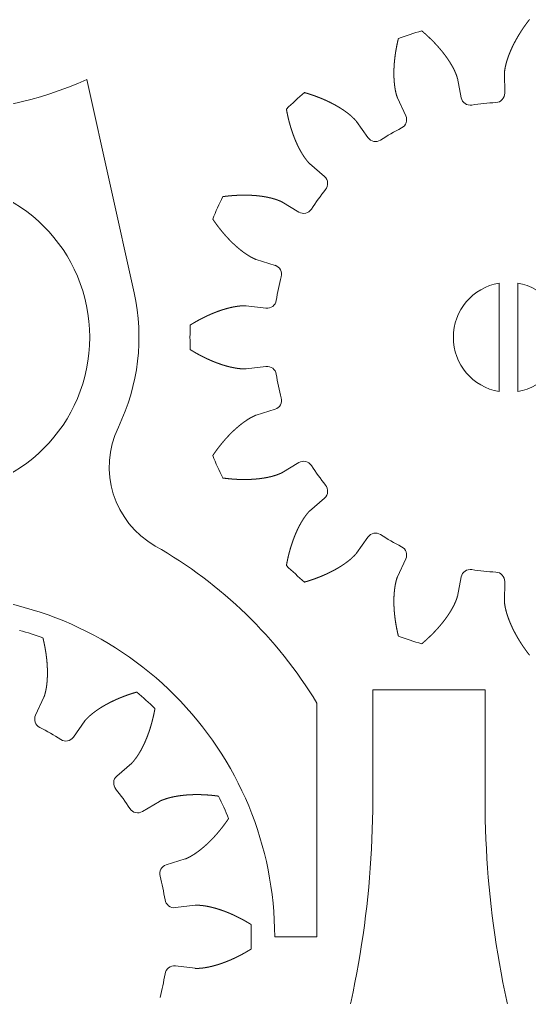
# Model space of a CAD drawing. Header units: millimetres. Extents: x 25 to 635, y 25 to 330.
# Drawn here: x 543.7 to 570.9, y 69.2 to 121.4 of the extents above; entities that cross this region are included whole.
import ezdxf

# ---------------------------------------------------------------- set-up
doc = ezdxf.new("R2010")
doc.units = ezdxf.units.MM
doc.header["$MEASUREMENT"] = 0
doc.layers.get('0').update_dxf_attribs({"lineweight": 0})
doc.layers.add('Single Set', color=7, linetype='Continuous', lineweight=0)

# ---------------------------------------------------------------- blocks, each defined once
blk = doc.blocks.new('*U2')
at = {"layer": 'Single Set', "color": 3}
for p, q in [((9.956, 28.793), (9.751, 29.83)), ((12.265, 30.094), (12.28, 29.038)), ((6.551, 28.79), (6.994, 27.831)), ((4.97, 26.662), (4.361, 27.526)), ((1.861, 25.274), (2.656, 24.579)), ((1.282, 22.688), (0.375, 23.229)), ((-0.994, 20.155), (0.015, 19.843)), ((-0.471, 17.557), (-1.519, 17.682)), ((-1.519, 14.318), (-0.471, 14.443)), ((0.015, 12.157), (-0.994, 11.845)), ((0.375, 8.771), (1.282, 9.312)), ((2.656, 7.421), (1.861, 6.726)), ((4.361, 4.474), (4.97, 5.338)), ((6.994, 4.169), (6.551, 3.21)), ((9.751, 2.17), (9.956, 3.207)), ((12.28, 2.962), (12.265, 1.906)), ((-12.769, -4.169), (-12.326, -3.21)), ((-10.136, -4.474), (-10.745, -5.338)), ((-8.431, -7.421), (-7.636, -6.726)), ((-6.15, -8.771), (-7.057, -9.312)), ((-5.791, -12.157), (-4.782, -11.845)), ((-4.256, -14.318), (-5.305, -14.443)), ((-5.305, -17.557), (-4.256, -17.682))]:
    blk.add_line(p, q, dxfattribs=at)
at = {"layer": 'Single Set', "color": 2}
blk.add_lwpolyline([(-18.251, 2.25, -0.414214), (-0.001, -16), (2.25, -16), (2.25, -3.52, 0.127339), (-6.381, 4.86, -0.394984), (-8.351, 11.203, 0.168875), (-7.511, 18.379), (-10.033, 29.766, -0.106253), (-18.25, 28, -0.106253), (-26.468, 29.766), (-28.99, 18.379, 0.168875), (-28.15, 11.203, -0.394984), (-30.12, 4.86, 0.127339), (-38.75, -3.52), (-38.751, -16), (-36.5, -16, -0.414211)], format="xyb", close=True, dxfattribs=at)
at = {"layer": 'Single Set', "color": 1}
for points in [[(11.975, 18.895), (11.975, 13.105, -0.842075)], [(12.975, 18.895, -0.842075), (12.975, 13.105)]]:
    blk.add_lwpolyline(points, format="xyb", close=True, dxfattribs=at)
at = {"layer": 'Single Set', "color": 3}
blk.add_lwpolyline([(11.231, -8.733, 0.082387), (13.91, -24.878, -1.397795), (2.552, -24.878, 0.082387), (5.231, -8.733), (5.231, -2.816), (11.231, -2.816)], format="xyb", close=True, dxfattribs=at)
at = {"layer": 'Single Set', "color": 5}
blk.add_circle((-18.25, 16), 8.375, dxfattribs=at)
at = {"layer": 'Single Set', "color": 3}
for centre, radius, start, end in [((12.475, 16), 17, 105.7877, 110.2123), ((12.475, 16), 17, 129.7877, 134.2123), ((10.446, 28.89), 0.5, 191.1897, 278.9466), ((11.78, 29.031), 0.5, 273.0534, 0.8103), ((12.475, 16), 12.549, 93.0534, 98.9466), ((6.54, 27.621), 0.5, 297.0534, 24.8103), ((12.475, 16), 12.549, 117.0534, 122.9466), ((5.379, 26.951), 0.5, 215.1897, 302.9466), ((2.327, 24.203), 0.5, 321.0534, 48.8103), ((12.475, 16), 17, 153.7877, 158.2123), ((12.475, 16), 12.549, 141.0534, 146.9466), ((1.538, 23.117), 0.5, 239.1897, 326.9466), ((-0.132, 19.366), 0.5, 345.0534, 72.8103), ((12.475, 16), 12.549, 165.0534, 170.9466), ((-0.411, 18.053), 0.5, 263.1897, 350.9466), ((12.475, 16), 17, 177.7877, 182.2123), ((-0.411, 13.947), 0.5, 9.0534, 96.8103), ((12.475, 16), 12.549, 189.0534, 194.9466), ((-0.132, 12.634), 0.5, 287.1897, 14.9466), ((12.475, 16), 17, 201.7877, 206.2123), ((1.538, 8.883), 0.5, 33.0534, 120.8103), ((12.475, 16), 12.549, 213.0534, 218.9466), ((2.327, 7.797), 0.5, 311.1897, 38.9466), ((5.379, 5.049), 0.5, 57.0534, 144.8103), ((12.475, 16), 12.549, 237.0534, 242.9466), ((6.54, 4.379), 0.5, 335.1897, 62.9466), ((12.475, 16), 17, 225.7877, 230.2123), ((10.446, 3.11), 0.5, 81.0534, 168.8103), ((12.475, 16), 12.549, 261.0534, 266.9466), ((11.78, 2.969), 0.5, 359.1897, 86.9466), ((-18.251, -16), 17, 69.7877, 74.2123), ((12.475, 16), 17, 249.7877, 254.2123), ((-18.251, -16), 17, 45.7877, 50.2123), ((-12.315, -4.379), 0.5, 155.1897, 242.9466), ((-18.251, -16), 12.549, 57.0534, 62.9466), ((-11.154, -5.049), 0.5, 237.0534, 324.8103), ((-8.102, -7.797), 0.5, 131.1897, 218.9466), ((-18.251, -16), 12.549, 33.0534, 38.9466), ((-18.251, -16), 17, 21.7877, 26.2123), ((-7.313, -8.883), 0.5, 213.0534, 300.8103), ((-5.643, -12.634), 0.5, 107.1897, 194.9466), ((-18.251, -16), 12.549, 9.0534, 14.9466), ((-5.364, -13.947), 0.5, 189.0534, 276.8103), ((-18.251, -16), 17, 357.7877, 2.2123), ((-5.364, -18.053), 0.5, 83.1897, 170.9466), ((-18.251, -16), 12.549, 345.0534, 350.9466)]:
    blk.add_arc(centre, radius, start, end, dxfattribs=at)
for points in [[(12.265, 30.094), (12.265, 30.102), (12.265, 30.12), (12.266, 30.145), (12.268, 30.18), (12.273, 30.222), (12.28, 30.265), (12.287, 30.307), (12.295, 30.35), (12.303, 30.392), (12.311, 30.435), (12.32, 30.477), (12.329, 30.52), (12.34, 30.562), (12.35, 30.605), (12.362, 30.647), (12.374, 30.689), (12.386, 30.731), (12.399, 30.774), (12.412, 30.816), (12.426, 30.858), (12.44, 30.9), (12.455, 30.942), (12.469, 30.984), (12.485, 31.026), (12.5, 31.068), (12.517, 31.11), (12.533, 31.151), (12.55, 31.193), (12.567, 31.235), (12.585, 31.276), (12.603, 31.318), (12.621, 31.359), (12.639, 31.401), (12.658, 31.442), (12.678, 31.484), (12.697, 31.525), (12.717, 31.566), (12.737, 31.607), (12.758, 31.648), (12.779, 31.689), (12.8, 31.73), (12.821, 31.771), (12.843, 31.812), (12.865, 31.853), (12.888, 31.893), (12.911, 31.934), (12.934, 31.974), (12.957, 32.015), (12.98, 32.055), (13.004, 32.096), (13.028, 32.136), (13.053, 32.176), (13.078, 32.216), (13.103, 32.256), (13.128, 32.296), (13.154, 32.336), (13.179, 32.376), (13.205, 32.415), (13.232, 32.455), (13.258, 32.495), (13.285, 32.534), (13.313, 32.574), (13.34, 32.613), (13.368, 32.652), (13.396, 32.691), (13.424, 32.73), (13.452, 32.769), (13.481, 32.808), (13.51, 32.847), (13.539, 32.886), (13.563, 32.917), (13.581, 32.94), (13.592, 32.955), (13.598, 32.963)], [(6.551, 28.79), (6.547, 28.798), (6.54, 28.813), (6.531, 28.837), (6.519, 28.869), (6.506, 28.91), (6.495, 28.952), (6.484, 28.994), (6.474, 29.036), (6.464, 29.078), (6.454, 29.12), (6.445, 29.162), (6.436, 29.205), (6.428, 29.248), (6.421, 29.291), (6.414, 29.334), (6.408, 29.378), (6.402, 29.422), (6.397, 29.465), (6.392, 29.509), (6.387, 29.553), (6.383, 29.597), (6.379, 29.642), (6.375, 29.686), (6.372, 29.731), (6.37, 29.775), (6.367, 29.82), (6.365, 29.865), (6.364, 29.91), (6.363, 29.955), (6.362, 30), (6.361, 30.045), (6.361, 30.091), (6.361, 30.136), (6.362, 30.182), (6.362, 30.227), (6.363, 30.273), (6.365, 30.319), (6.367, 30.364), (6.369, 30.41), (6.371, 30.456), (6.374, 30.502), (6.377, 30.548), (6.38, 30.594), (6.384, 30.641), (6.388, 30.687), (6.392, 30.733), (6.397, 30.78), (6.401, 30.826), (6.407, 30.873), (6.412, 30.919), (6.418, 30.966), (6.424, 31.012), (6.43, 31.059), (6.436, 31.106), (6.443, 31.153), (6.45, 31.199), (6.458, 31.246), (6.466, 31.293), (6.474, 31.34), (6.482, 31.387), (6.49, 31.434), (6.499, 31.481), (6.508, 31.528), (6.518, 31.575), (6.527, 31.623), (6.537, 31.67), (6.547, 31.717), (6.558, 31.764), (6.568, 31.811), (6.579, 31.859), (6.588, 31.896), (6.595, 31.925), (6.6, 31.944), (6.602, 31.953)], [(9.751, 29.83), (9.749, 29.838), (9.745, 29.855), (9.739, 29.88), (9.73, 29.913), (9.716, 29.953), (9.701, 29.994), (9.685, 30.034), (9.669, 30.074), (9.652, 30.114), (9.635, 30.153), (9.617, 30.193), (9.599, 30.233), (9.581, 30.272), (9.561, 30.311), (9.541, 30.35), (9.521, 30.389), (9.5, 30.428), (9.478, 30.467), (9.457, 30.505), (9.435, 30.543), (9.412, 30.582), (9.389, 30.62), (9.366, 30.658), (9.342, 30.696), (9.318, 30.733), (9.294, 30.771), (9.269, 30.808), (9.244, 30.846), (9.218, 30.883), (9.192, 30.92), (9.166, 30.957), (9.14, 30.994), (9.113, 31.03), (9.086, 31.067), (9.058, 31.103), (9.031, 31.139), (9.003, 31.176), (8.974, 31.212), (8.946, 31.247), (8.917, 31.283), (8.887, 31.319), (8.858, 31.354), (8.828, 31.39), (8.798, 31.425), (8.768, 31.46), (8.737, 31.495), (8.706, 31.53), (8.675, 31.565), (8.643, 31.599), (8.612, 31.634), (8.58, 31.668), (8.547, 31.702), (8.515, 31.737), (8.482, 31.77), (8.449, 31.804), (8.416, 31.838), (8.382, 31.872), (8.348, 31.905), (8.314, 31.938), (8.28, 31.971), (8.245, 32.004), (8.211, 32.037), (8.176, 32.07), (8.14, 32.103), (8.105, 32.135), (8.069, 32.168), (8.033, 32.2), (7.997, 32.232), (7.961, 32.264), (7.924, 32.296), (7.895, 32.321), (7.872, 32.34), (7.858, 32.352), (7.85, 32.359)], [(4.361, 27.526), (4.356, 27.533), (4.346, 27.547), (4.33, 27.567), (4.308, 27.593), (4.279, 27.625), (4.249, 27.655), (4.218, 27.685), (4.187, 27.715), (4.156, 27.745), (4.124, 27.774), (4.092, 27.804), (4.059, 27.833), (4.026, 27.861), (3.992, 27.889), (3.958, 27.916), (3.923, 27.943), (3.889, 27.97), (3.853, 27.997), (3.818, 28.023), (3.782, 28.049), (3.746, 28.075), (3.71, 28.101), (3.673, 28.126), (3.636, 28.151), (3.599, 28.175), (3.561, 28.2), (3.523, 28.224), (3.485, 28.248), (3.446, 28.271), (3.408, 28.295), (3.369, 28.318), (3.33, 28.341), (3.29, 28.363), (3.251, 28.386), (3.211, 28.408), (3.171, 28.429), (3.13, 28.451), (3.09, 28.472), (3.049, 28.494), (3.008, 28.514), (2.967, 28.535), (2.925, 28.556), (2.884, 28.576), (2.842, 28.596), (2.8, 28.615), (2.758, 28.635), (2.715, 28.654), (2.673, 28.673), (2.63, 28.692), (2.587, 28.711), (2.544, 28.729), (2.5, 28.747), (2.457, 28.765), (2.413, 28.783), (2.369, 28.8), (2.325, 28.817), (2.28, 28.834), (2.236, 28.851), (2.191, 28.868), (2.147, 28.884), (2.102, 28.9), (2.056, 28.916), (2.011, 28.932), (1.966, 28.947), (1.92, 28.963), (1.874, 28.978), (1.828, 28.992), (1.782, 29.007), (1.736, 29.021), (1.69, 29.036), (1.652, 29.047), (1.624, 29.055), (1.606, 29.06), (1.596, 29.063)], [(1.861, 25.274), (1.855, 25.28), (1.842, 25.292), (1.823, 25.309), (1.799, 25.334), (1.771, 25.366), (1.744, 25.4), (1.717, 25.433), (1.691, 25.468), (1.664, 25.502), (1.638, 25.537), (1.613, 25.572), (1.587, 25.607), (1.563, 25.643), (1.538, 25.68), (1.515, 25.716), (1.491, 25.754), (1.468, 25.791), (1.445, 25.829), (1.423, 25.867), (1.401, 25.905), (1.379, 25.944), (1.357, 25.983), (1.336, 26.022), (1.315, 26.061), (1.295, 26.101), (1.274, 26.141), (1.254, 26.181), (1.235, 26.222), (1.215, 26.262), (1.196, 26.303), (1.177, 26.344), (1.158, 26.385), (1.14, 26.427), (1.122, 26.469), (1.104, 26.511), (1.087, 26.553), (1.069, 26.595), (1.052, 26.638), (1.036, 26.681), (1.019, 26.724), (1.003, 26.767), (0.987, 26.81), (0.971, 26.854), (0.956, 26.897), (0.94, 26.941), (0.925, 26.985), (0.911, 27.029), (0.896, 27.074), (0.882, 27.118), (0.868, 27.163), (0.854, 27.208), (0.841, 27.253), (0.827, 27.298), (0.814, 27.344), (0.802, 27.389), (0.789, 27.435), (0.777, 27.481), (0.765, 27.527), (0.753, 27.573), (0.741, 27.619), (0.73, 27.665), (0.719, 27.712), (0.708, 27.759), (0.698, 27.806), (0.687, 27.852), (0.677, 27.9), (0.667, 27.947), (0.657, 27.994), (0.648, 28.042), (0.639, 28.089), (0.631, 28.127), (0.626, 28.156), (0.623, 28.175), (0.621, 28.185)], [(0.375, 23.229), (0.367, 23.233), (0.353, 23.242), (0.33, 23.254), (0.299, 23.269), (0.26, 23.286), (0.22, 23.302), (0.179, 23.317), (0.139, 23.331), (0.098, 23.346), (0.057, 23.36), (0.015, 23.373), (-0.026, 23.386), (-0.068, 23.399), (-0.11, 23.411), (-0.152, 23.422), (-0.195, 23.433), (-0.238, 23.443), (-0.281, 23.453), (-0.324, 23.462), (-0.367, 23.472), (-0.411, 23.481), (-0.454, 23.489), (-0.498, 23.497), (-0.542, 23.505), (-0.586, 23.512), (-0.63, 23.519), (-0.675, 23.526), (-0.719, 23.532), (-0.764, 23.538), (-0.809, 23.544), (-0.854, 23.549), (-0.899, 23.554), (-0.944, 23.558), (-0.989, 23.563), (-1.035, 23.567), (-1.08, 23.57), (-1.126, 23.574), (-1.172, 23.577), (-1.218, 23.579), (-1.264, 23.582), (-1.31, 23.584), (-1.356, 23.586), (-1.402, 23.587), (-1.448, 23.589), (-1.495, 23.589), (-1.541, 23.59), (-1.588, 23.59), (-1.635, 23.59), (-1.681, 23.59), (-1.728, 23.59), (-1.775, 23.589), (-1.822, 23.588), (-1.869, 23.586), (-1.916, 23.585), (-1.964, 23.583), (-2.011, 23.581), (-2.058, 23.578), (-2.106, 23.575), (-2.153, 23.572), (-2.201, 23.569), (-2.249, 23.566), (-2.296, 23.562), (-2.344, 23.558), (-2.392, 23.553), (-2.44, 23.549), (-2.488, 23.544), (-2.536, 23.539), (-2.584, 23.533), (-2.632, 23.528), (-2.68, 23.522), (-2.718, 23.517), (-2.747, 23.513), (-2.767, 23.51), (-2.776, 23.509)], [(-0.994, 20.155), (-1.002, 20.158), (-1.018, 20.163), (-1.042, 20.172), (-1.074, 20.185), (-1.113, 20.203), (-1.152, 20.222), (-1.19, 20.242), (-1.228, 20.262), (-1.266, 20.283), (-1.304, 20.304), (-1.341, 20.326), (-1.379, 20.348), (-1.416, 20.371), (-1.453, 20.394), (-1.49, 20.418), (-1.526, 20.443), (-1.563, 20.468), (-1.599, 20.493), (-1.635, 20.518), (-1.671, 20.544), (-1.706, 20.571), (-1.742, 20.598), (-1.777, 20.625), (-1.812, 20.652), (-1.847, 20.68), (-1.882, 20.708), (-1.917, 20.737), (-1.951, 20.766), (-1.985, 20.795), (-2.02, 20.825), (-2.053, 20.854), (-2.087, 20.885), (-2.121, 20.915), (-2.154, 20.946), (-2.188, 20.977), (-2.221, 21.008), (-2.254, 21.04), (-2.287, 21.072), (-2.32, 21.104), (-2.352, 21.137), (-2.385, 21.17), (-2.417, 21.203), (-2.449, 21.236), (-2.481, 21.27), (-2.513, 21.304), (-2.544, 21.338), (-2.576, 21.372), (-2.607, 21.407), (-2.638, 21.442), (-2.669, 21.477), (-2.7, 21.512), (-2.73, 21.548), (-2.761, 21.584), (-2.791, 21.62), (-2.821, 21.656), (-2.851, 21.693), (-2.881, 21.73), (-2.911, 21.767), (-2.941, 21.804), (-2.97, 21.842), (-2.999, 21.88), (-3.028, 21.918), (-3.057, 21.956), (-3.086, 21.994), (-3.115, 22.033), (-3.143, 22.072), (-3.171, 22.111), (-3.199, 22.15), (-3.227, 22.19), (-3.255, 22.23), (-3.277, 22.262), (-3.294, 22.286), (-3.305, 22.302), (-3.31, 22.31)], [(-1.519, 17.682), (-1.528, 17.683), (-1.545, 17.685), (-1.571, 17.687), (-1.605, 17.688), (-1.648, 17.688), (-1.691, 17.686), (-1.734, 17.683), (-1.777, 17.68), (-1.82, 17.676), (-1.863, 17.672), (-1.906, 17.668), (-1.95, 17.663), (-1.993, 17.657), (-2.036, 17.651), (-2.079, 17.644), (-2.123, 17.636), (-2.166, 17.628), (-2.209, 17.62), (-2.253, 17.611), (-2.296, 17.602), (-2.339, 17.593), (-2.383, 17.583), (-2.426, 17.572), (-2.469, 17.561), (-2.512, 17.55), (-2.556, 17.538), (-2.599, 17.526), (-2.642, 17.514), (-2.685, 17.501), (-2.729, 17.488), (-2.772, 17.475), (-2.815, 17.461), (-2.858, 17.447), (-2.901, 17.432), (-2.944, 17.417), (-2.988, 17.402), (-3.031, 17.387), (-3.074, 17.371), (-3.117, 17.355), (-3.16, 17.338), (-3.202, 17.321), (-3.245, 17.304), (-3.288, 17.287), (-3.331, 17.269), (-3.374, 17.251), (-3.417, 17.233), (-3.459, 17.214), (-3.502, 17.195), (-3.545, 17.176), (-3.587, 17.156), (-3.63, 17.137), (-3.672, 17.116), (-3.715, 17.096), (-3.757, 17.075), (-3.8, 17.054), (-3.842, 17.033), (-3.884, 17.012), (-3.926, 16.99), (-3.969, 16.968), (-4.011, 16.945), (-4.053, 16.923), (-4.095, 16.9), (-4.137, 16.877), (-4.179, 16.853), (-4.221, 16.83), (-4.262, 16.806), (-4.304, 16.781), (-4.346, 16.757), (-4.387, 16.732), (-4.429, 16.707), (-4.462, 16.687), (-4.487, 16.672), (-4.504, 16.661), (-4.512, 16.656)], [(-1.519, 14.318), (-1.528, 14.317), (-1.545, 14.315), (-1.571, 14.313), (-1.605, 14.312), (-1.648, 14.312), (-1.691, 14.314), (-1.734, 14.317), (-1.777, 14.32), (-1.82, 14.324), (-1.863, 14.328), (-1.906, 14.332), (-1.95, 14.337), (-1.993, 14.343), (-2.036, 14.349), (-2.079, 14.356), (-2.123, 14.364), (-2.166, 14.372), (-2.209, 14.38), (-2.253, 14.389), (-2.296, 14.398), (-2.339, 14.407), (-2.383, 14.417), (-2.426, 14.428), (-2.469, 14.439), (-2.512, 14.45), (-2.556, 14.462), (-2.599, 14.474), (-2.642, 14.486), (-2.685, 14.499), (-2.729, 14.512), (-2.772, 14.525), (-2.815, 14.539), (-2.858, 14.553), (-2.901, 14.568), (-2.944, 14.583), (-2.988, 14.598), (-3.031, 14.613), (-3.074, 14.629), (-3.117, 14.645), (-3.16, 14.662), (-3.202, 14.679), (-3.245, 14.696), (-3.288, 14.713), (-3.331, 14.731), (-3.374, 14.749), (-3.417, 14.767), (-3.459, 14.786), (-3.502, 14.805), (-3.545, 14.824), (-3.587, 14.844), (-3.63, 14.863), (-3.672, 14.884), (-3.715, 14.904), (-3.757, 14.925), (-3.8, 14.946), (-3.842, 14.967), (-3.884, 14.988), (-3.926, 15.01), (-3.969, 15.032), (-4.011, 15.055), (-4.053, 15.077), (-4.095, 15.1), (-4.137, 15.123), (-4.179, 15.147), (-4.221, 15.17), (-4.262, 15.194), (-4.304, 15.219), (-4.346, 15.243), (-4.387, 15.268), (-4.429, 15.293), (-4.462, 15.313), (-4.487, 15.328), (-4.504, 15.339), (-4.512, 15.344)], [(-0.994, 11.845), (-1.002, 11.842), (-1.018, 11.837), (-1.042, 11.828), (-1.074, 11.815), (-1.113, 11.797), (-1.152, 11.778), (-1.19, 11.758), (-1.228, 11.738), (-1.266, 11.717), (-1.304, 11.696), (-1.341, 11.674), (-1.379, 11.652), (-1.416, 11.629), (-1.453, 11.606), (-1.49, 11.582), (-1.526, 11.557), (-1.563, 11.532), (-1.599, 11.507), (-1.635, 11.482), (-1.671, 11.456), (-1.706, 11.429), (-1.742, 11.402), (-1.777, 11.375), (-1.812, 11.348), (-1.847, 11.32), (-1.882, 11.292), (-1.917, 11.263), (-1.951, 11.234), (-1.985, 11.205), (-2.02, 11.175), (-2.053, 11.146), (-2.087, 11.115), (-2.121, 11.085), (-2.154, 11.054), (-2.188, 11.023), (-2.221, 10.992), (-2.254, 10.96), (-2.287, 10.928), (-2.32, 10.896), (-2.352, 10.863), (-2.385, 10.83), (-2.417, 10.797), (-2.449, 10.764), (-2.481, 10.73), (-2.513, 10.696), (-2.544, 10.662), (-2.576, 10.628), (-2.607, 10.593), (-2.638, 10.558), (-2.669, 10.523), (-2.7, 10.488), (-2.73, 10.452), (-2.761, 10.416), (-2.791, 10.38), (-2.821, 10.344), (-2.851, 10.307), (-2.881, 10.27), (-2.911, 10.233), (-2.941, 10.196), (-2.97, 10.158), (-2.999, 10.12), (-3.028, 10.082), (-3.057, 10.044), (-3.086, 10.006), (-3.115, 9.967), (-3.143, 9.928), (-3.171, 9.889), (-3.199, 9.85), (-3.227, 9.81), (-3.255, 9.77), (-3.277, 9.738), (-3.294, 9.714), (-3.305, 9.698), (-3.31, 9.69)], [(0.375, 8.771), (0.367, 8.767), (0.353, 8.758), (0.33, 8.746), (0.299, 8.731), (0.26, 8.714), (0.22, 8.698), (0.179, 8.683), (0.139, 8.669), (0.098, 8.654), (0.057, 8.64), (0.015, 8.627), (-0.026, 8.614), (-0.068, 8.601), (-0.11, 8.589), (-0.152, 8.578), (-0.195, 8.567), (-0.238, 8.557), (-0.281, 8.547), (-0.324, 8.538), (-0.367, 8.528), (-0.411, 8.519), (-0.454, 8.511), (-0.498, 8.503), (-0.542, 8.495), (-0.586, 8.488), (-0.63, 8.481), (-0.675, 8.474), (-0.719, 8.468), (-0.764, 8.462), (-0.809, 8.456), (-0.854, 8.451), (-0.899, 8.446), (-0.944, 8.442), (-0.989, 8.437), (-1.035, 8.433), (-1.08, 8.43), (-1.126, 8.426), (-1.172, 8.423), (-1.218, 8.421), (-1.264, 8.418), (-1.31, 8.416), (-1.356, 8.414), (-1.402, 8.413), (-1.448, 8.411), (-1.495, 8.411), (-1.541, 8.41), (-1.588, 8.41), (-1.635, 8.41), (-1.681, 8.41), (-1.728, 8.41), (-1.775, 8.411), (-1.822, 8.412), (-1.869, 8.414), (-1.916, 8.415), (-1.964, 8.417), (-2.011, 8.419), (-2.058, 8.422), (-2.106, 8.425), (-2.153, 8.428), (-2.201, 8.431), (-2.249, 8.434), (-2.296, 8.438), (-2.344, 8.442), (-2.392, 8.447), (-2.44, 8.451), (-2.488, 8.456), (-2.536, 8.461), (-2.584, 8.467), (-2.632, 8.472), (-2.68, 8.478), (-2.718, 8.483), (-2.747, 8.487), (-2.767, 8.49), (-2.776, 8.491)], [(1.861, 6.726), (1.855, 6.72), (1.842, 6.708), (1.823, 6.691), (1.799, 6.666), (1.771, 6.634), (1.744, 6.6), (1.717, 6.567), (1.691, 6.532), (1.664, 6.498), (1.638, 6.463), (1.613, 6.428), (1.587, 6.393), (1.563, 6.357), (1.538, 6.32), (1.515, 6.284), (1.491, 6.246), (1.468, 6.209), (1.445, 6.171), (1.423, 6.133), (1.401, 6.095), (1.379, 6.056), (1.357, 6.017), (1.336, 5.978), (1.315, 5.939), (1.295, 5.899), (1.274, 5.859), (1.254, 5.819), (1.235, 5.778), (1.215, 5.738), (1.196, 5.697), (1.177, 5.656), (1.158, 5.615), (1.14, 5.573), (1.122, 5.531), (1.104, 5.489), (1.087, 5.447), (1.069, 5.405), (1.052, 5.362), (1.036, 5.319), (1.019, 5.276), (1.003, 5.233), (0.987, 5.19), (0.971, 5.146), (0.956, 5.103), (0.94, 5.059), (0.925, 5.015), (0.911, 4.971), (0.896, 4.926), (0.882, 4.882), (0.868, 4.837), (0.854, 4.792), (0.841, 4.747), (0.827, 4.702), (0.814, 4.656), (0.802, 4.611), (0.789, 4.565), (0.777, 4.519), (0.765, 4.473), (0.753, 4.427), (0.741, 4.381), (0.73, 4.335), (0.719, 4.288), (0.708, 4.241), (0.698, 4.194), (0.687, 4.148), (0.677, 4.1), (0.667, 4.053), (0.657, 4.006), (0.648, 3.958), (0.639, 3.911), (0.631, 3.873), (0.626, 3.844), (0.623, 3.825), (0.621, 3.815)], [(4.361, 4.474), (4.356, 4.467), (4.346, 4.453), (4.33, 4.433), (4.308, 4.407), (4.279, 4.375), (4.249, 4.345), (4.218, 4.315), (4.187, 4.285), (4.156, 4.255), (4.124, 4.226), (4.092, 4.196), (4.059, 4.167), (4.026, 4.139), (3.992, 4.111), (3.958, 4.084), (3.923, 4.057), (3.889, 4.03), (3.853, 4.003), (3.818, 3.977), (3.782, 3.951), (3.746, 3.925), (3.71, 3.899), (3.673, 3.874), (3.636, 3.849), (3.599, 3.825), (3.561, 3.8), (3.523, 3.776), (3.485, 3.752), (3.446, 3.729), (3.408, 3.705), (3.369, 3.682), (3.33, 3.659), (3.29, 3.637), (3.251, 3.614), (3.211, 3.592), (3.171, 3.571), (3.13, 3.549), (3.09, 3.528), (3.049, 3.506), (3.008, 3.486), (2.967, 3.465), (2.925, 3.444), (2.884, 3.424), (2.842, 3.404), (2.8, 3.385), (2.758, 3.365), (2.715, 3.346), (2.673, 3.327), (2.63, 3.308), (2.587, 3.289), (2.544, 3.271), (2.5, 3.253), (2.457, 3.235), (2.413, 3.217), (2.369, 3.2), (2.325, 3.183), (2.28, 3.166), (2.236, 3.149), (2.191, 3.132), (2.147, 3.116), (2.102, 3.1), (2.056, 3.084), (2.011, 3.068), (1.966, 3.053), (1.92, 3.037), (1.874, 3.022), (1.828, 3.008), (1.782, 2.993), (1.736, 2.979), (1.69, 2.964), (1.652, 2.953), (1.624, 2.945), (1.606, 2.94), (1.596, 2.937)], [(6.551, 3.21), (6.547, 3.202), (6.54, 3.187), (6.531, 3.163), (6.519, 3.131), (6.506, 3.09), (6.495, 3.048), (6.484, 3.006), (6.474, 2.964), (6.464, 2.922), (6.454, 2.88), (6.445, 2.838), (6.436, 2.795), (6.428, 2.752), (6.421, 2.709), (6.414, 2.666), (6.408, 2.622), (6.402, 2.578), (6.397, 2.535), (6.392, 2.491), (6.387, 2.447), (6.383, 2.403), (6.379, 2.358), (6.375, 2.314), (6.372, 2.269), (6.37, 2.225), (6.367, 2.18), (6.365, 2.135), (6.364, 2.09), (6.363, 2.045), (6.362, 2), (6.361, 1.955), (6.361, 1.909), (6.361, 1.864), (6.362, 1.818), (6.362, 1.773), (6.363, 1.727), (6.365, 1.681), (6.367, 1.636), (6.369, 1.59), (6.371, 1.544), (6.374, 1.498), (6.377, 1.452), (6.38, 1.406), (6.384, 1.359), (6.388, 1.313), (6.392, 1.267), (6.397, 1.22), (6.401, 1.174), (6.407, 1.127), (6.412, 1.081), (6.418, 1.034), (6.424, 0.988), (6.43, 0.941), (6.436, 0.894), (6.443, 0.847), (6.45, 0.801), (6.458, 0.754), (6.466, 0.707), (6.474, 0.66), (6.482, 0.613), (6.49, 0.566), (6.499, 0.519), (6.508, 0.472), (6.518, 0.425), (6.527, 0.377), (6.537, 0.33), (6.547, 0.283), (6.558, 0.236), (6.568, 0.189), (6.579, 0.141), (6.588, 0.104), (6.595, 0.075), (6.6, 0.056), (6.602, 0.047)], [(9.751, 2.17), (9.749, 2.162), (9.745, 2.145), (9.739, 2.12), (9.73, 2.087), (9.716, 2.047), (9.701, 2.006), (9.685, 1.966), (9.669, 1.926), (9.652, 1.886), (9.635, 1.847), (9.617, 1.807), (9.599, 1.767), (9.581, 1.728), (9.561, 1.689), (9.541, 1.65), (9.521, 1.611), (9.5, 1.572), (9.478, 1.533), (9.457, 1.495), (9.435, 1.457), (9.412, 1.418), (9.389, 1.38), (9.366, 1.342), (9.342, 1.304), (9.318, 1.267), (9.294, 1.229), (9.269, 1.192), (9.244, 1.154), (9.218, 1.117), (9.192, 1.08), (9.166, 1.043), (9.14, 1.006), (9.113, 0.97), (9.086, 0.933), (9.058, 0.897), (9.031, 0.861), (9.003, 0.824), (8.974, 0.788), (8.946, 0.753), (8.917, 0.717), (8.887, 0.681), (8.858, 0.646), (8.828, 0.61), (8.798, 0.575), (8.768, 0.54), (8.737, 0.505), (8.706, 0.47), (8.675, 0.435), (8.643, 0.401), (8.612, 0.366), (8.58, 0.332), (8.547, 0.298), (8.515, 0.263), (8.482, 0.23), (8.449, 0.196), (8.416, 0.162), (8.382, 0.128), (8.348, 0.095), (8.314, 0.062), (8.28, 0.029), (8.245, -0.004), (8.211, -0.037), (8.176, -0.07), (8.14, -0.103), (8.105, -0.135), (8.069, -0.168), (8.033, -0.2), (7.997, -0.232), (7.961, -0.264), (7.924, -0.296), (7.895, -0.321), (7.872, -0.34), (7.858, -0.352), (7.85, -0.359)], [(12.265, 1.906), (12.265, 1.898), (12.265, 1.88), (12.266, 1.855), (12.268, 1.82), (12.273, 1.778), (12.28, 1.735), (12.287, 1.693), (12.295, 1.65), (12.303, 1.608), (12.311, 1.565), (12.32, 1.523), (12.329, 1.48), (12.34, 1.438), (12.35, 1.395), (12.362, 1.353), (12.374, 1.311), (12.386, 1.269), (12.399, 1.226), (12.412, 1.184), (12.426, 1.142), (12.44, 1.1), (12.455, 1.058), (12.469, 1.016), (12.485, 0.974), (12.5, 0.932), (12.517, 0.89), (12.533, 0.849), (12.55, 0.807), (12.567, 0.765), (12.585, 0.724), (12.603, 0.682), (12.621, 0.641), (12.639, 0.599), (12.658, 0.558), (12.678, 0.516), (12.697, 0.475), (12.717, 0.434), (12.737, 0.393), (12.758, 0.352), (12.779, 0.311), (12.8, 0.27), (12.821, 0.229), (12.843, 0.188), (12.865, 0.147), (12.888, 0.107), (12.911, 0.066), (12.934, 0.026), (12.957, -0.015), (12.98, -0.055), (13.004, -0.096), (13.028, -0.136), (13.053, -0.176), (13.078, -0.216), (13.103, -0.256), (13.128, -0.296), (13.154, -0.336), (13.179, -0.376), (13.205, -0.415), (13.232, -0.455), (13.258, -0.495), (13.285, -0.534), (13.313, -0.574), (13.34, -0.613), (13.368, -0.652), (13.396, -0.691), (13.424, -0.73), (13.452, -0.769), (13.481, -0.808), (13.51, -0.847), (13.539, -0.886), (13.563, -0.917), (13.581, -0.94), (13.592, -0.955), (13.598, -0.963)], [(-12.326, -3.21), (-12.323, -3.202), (-12.316, -3.187), (-12.306, -3.163), (-12.294, -3.131), (-12.281, -3.09), (-12.27, -3.048), (-12.259, -3.006), (-12.249, -2.964), (-12.239, -2.922), (-12.229, -2.88), (-12.22, -2.838), (-12.211, -2.795), (-12.203, -2.752), (-12.196, -2.709), (-12.189, -2.666), (-12.183, -2.622), (-12.177, -2.578), (-12.172, -2.535), (-12.167, -2.491), (-12.162, -2.447), (-12.158, -2.403), (-12.154, -2.358), (-12.151, -2.314), (-12.147, -2.269), (-12.145, -2.225), (-12.143, -2.18), (-12.141, -2.135), (-12.139, -2.09), (-12.138, -2.045), (-12.137, -2), (-12.136, -1.955), (-12.136, -1.909), (-12.136, -1.864), (-12.137, -1.818), (-12.137, -1.773), (-12.139, -1.727), (-12.14, -1.681), (-12.142, -1.636), (-12.144, -1.59), (-12.146, -1.544), (-12.149, -1.498), (-12.152, -1.452), (-12.155, -1.406), (-12.159, -1.359), (-12.163, -1.313), (-12.167, -1.267), (-12.172, -1.22), (-12.177, -1.174), (-12.182, -1.127), (-12.187, -1.081), (-12.193, -1.034), (-12.199, -0.988), (-12.205, -0.941), (-12.212, -0.894), (-12.218, -0.847), (-12.226, -0.801), (-12.233, -0.754), (-12.241, -0.707), (-12.249, -0.66), (-12.257, -0.613), (-12.265, -0.566), (-12.274, -0.519), (-12.283, -0.472), (-12.293, -0.425), (-12.302, -0.377), (-12.312, -0.33), (-12.322, -0.283), (-12.333, -0.236), (-12.343, -0.189), (-12.354, -0.141), (-12.363, -0.104), (-12.37, -0.075), (-12.375, -0.056), (-12.377, -0.047)], [(-7.371, -2.937), (-7.381, -2.94), (-7.399, -2.945), (-7.427, -2.953), (-7.465, -2.964), (-7.511, -2.979), (-7.557, -2.993), (-7.603, -3.008), (-7.649, -3.022), (-7.695, -3.037), (-7.741, -3.053), (-7.786, -3.068), (-7.832, -3.084), (-7.877, -3.1), (-7.922, -3.116), (-7.966, -3.132), (-8.011, -3.149), (-8.056, -3.166), (-8.1, -3.183), (-8.144, -3.2), (-8.188, -3.217), (-8.232, -3.235), (-8.275, -3.253), (-8.319, -3.271), (-8.362, -3.289), (-8.405, -3.308), (-8.448, -3.327), (-8.49, -3.346), (-8.533, -3.365), (-8.575, -3.385), (-8.617, -3.404), (-8.659, -3.424), (-8.701, -3.444), (-8.742, -3.465), (-8.783, -3.486), (-8.824, -3.506), (-8.865, -3.528), (-8.906, -3.549), (-8.946, -3.571), (-8.986, -3.592), (-9.026, -3.614), (-9.066, -3.637), (-9.105, -3.659), (-9.144, -3.682), (-9.183, -3.705), (-9.222, -3.729), (-9.26, -3.752), (-9.298, -3.776), (-9.336, -3.8), (-9.374, -3.825), (-9.411, -3.849), (-9.448, -3.874), (-9.485, -3.899), (-9.521, -3.925), (-9.557, -3.951), (-9.593, -3.977), (-9.628, -4.003), (-9.664, -4.03), (-9.699, -4.057), (-9.733, -4.084), (-9.767, -4.111), (-9.801, -4.139), (-9.834, -4.167), (-9.867, -4.196), (-9.899, -4.226), (-9.931, -4.255), (-9.962, -4.285), (-9.993, -4.315), (-10.024, -4.345), (-10.054, -4.375), (-10.083, -4.407), (-10.106, -4.433), (-10.121, -4.453), (-10.131, -4.467), (-10.136, -4.474)], [(-7.636, -6.726), (-7.63, -6.72), (-7.617, -6.708), (-7.598, -6.691), (-7.575, -6.666), (-7.546, -6.634), (-7.519, -6.6), (-7.492, -6.567), (-7.466, -6.532), (-7.44, -6.498), (-7.414, -6.463), (-7.388, -6.428), (-7.363, -6.393), (-7.338, -6.357), (-7.314, -6.32), (-7.29, -6.284), (-7.266, -6.246), (-7.243, -6.209), (-7.221, -6.171), (-7.198, -6.133), (-7.176, -6.095), (-7.154, -6.056), (-7.132, -6.017), (-7.111, -5.978), (-7.09, -5.939), (-7.07, -5.899), (-7.049, -5.859), (-7.029, -5.819), (-7.01, -5.778), (-6.99, -5.738), (-6.971, -5.697), (-6.952, -5.656), (-6.934, -5.615), (-6.915, -5.573), (-6.897, -5.531), (-6.879, -5.489), (-6.862, -5.447), (-6.844, -5.405), (-6.827, -5.362), (-6.811, -5.319), (-6.794, -5.276), (-6.778, -5.233), (-6.762, -5.19), (-6.746, -5.146), (-6.731, -5.103), (-6.716, -5.059), (-6.701, -5.015), (-6.686, -4.971), (-6.671, -4.926), (-6.657, -4.882), (-6.643, -4.837), (-6.629, -4.792), (-6.616, -4.747), (-6.603, -4.702), (-6.59, -4.656), (-6.577, -4.611), (-6.564, -4.565), (-6.552, -4.519), (-6.54, -4.473), (-6.528, -4.427), (-6.517, -4.381), (-6.505, -4.335), (-6.494, -4.288), (-6.483, -4.241), (-6.473, -4.194), (-6.462, -4.148), (-6.452, -4.1), (-6.442, -4.053), (-6.432, -4.006), (-6.423, -3.958), (-6.414, -3.911), (-6.407, -3.873), (-6.401, -3.844), (-6.398, -3.825), (-6.396, -3.815)], [(-2.999, -8.491), (-3.008, -8.49), (-3.028, -8.487), (-3.057, -8.483), (-3.095, -8.478), (-3.143, -8.472), (-3.191, -8.467), (-3.239, -8.461), (-3.287, -8.456), (-3.335, -8.451), (-3.383, -8.447), (-3.431, -8.442), (-3.479, -8.438), (-3.527, -8.434), (-3.574, -8.431), (-3.622, -8.428), (-3.669, -8.425), (-3.717, -8.422), (-3.764, -8.419), (-3.811, -8.417), (-3.859, -8.415), (-3.906, -8.414), (-3.953, -8.412), (-4, -8.411), (-4.047, -8.41), (-4.094, -8.41), (-4.141, -8.41), (-4.187, -8.41), (-4.234, -8.41), (-4.28, -8.411), (-4.327, -8.411), (-4.373, -8.413), (-4.419, -8.414), (-4.466, -8.416), (-4.512, -8.418), (-4.558, -8.421), (-4.603, -8.423), (-4.649, -8.426), (-4.695, -8.43), (-4.74, -8.433), (-4.786, -8.437), (-4.831, -8.442), (-4.876, -8.446), (-4.921, -8.451), (-4.966, -8.456), (-5.011, -8.462), (-5.056, -8.468), (-5.1, -8.474), (-5.145, -8.481), (-5.189, -8.488), (-5.233, -8.495), (-5.277, -8.503), (-5.321, -8.511), (-5.364, -8.519), (-5.408, -8.528), (-5.451, -8.538), (-5.494, -8.547), (-5.537, -8.557), (-5.58, -8.567), (-5.623, -8.578), (-5.665, -8.589), (-5.707, -8.601), (-5.749, -8.614), (-5.79, -8.627), (-5.832, -8.64), (-5.873, -8.654), (-5.914, -8.669), (-5.954, -8.683), (-5.995, -8.698), (-6.035, -8.714), (-6.074, -8.731), (-6.105, -8.746), (-6.128, -8.758), (-6.143, -8.767), (-6.15, -8.771)], [(-4.782, -11.845), (-4.773, -11.842), (-4.757, -11.837), (-4.733, -11.828), (-4.701, -11.815), (-4.662, -11.797), (-4.624, -11.778), (-4.585, -11.758), (-4.547, -11.738), (-4.509, -11.717), (-4.472, -11.696), (-4.434, -11.674), (-4.396, -11.652), (-4.359, -11.629), (-4.322, -11.606), (-4.285, -11.582), (-4.249, -11.557), (-4.213, -11.532), (-4.176, -11.507), (-4.14, -11.482), (-4.105, -11.456), (-4.069, -11.429), (-4.033, -11.402), (-3.998, -11.375), (-3.963, -11.348), (-3.928, -11.32), (-3.893, -11.292), (-3.859, -11.263), (-3.824, -11.234), (-3.79, -11.205), (-3.756, -11.175), (-3.722, -11.146), (-3.688, -11.115), (-3.654, -11.085), (-3.621, -11.054), (-3.587, -11.023), (-3.554, -10.992), (-3.521, -10.96), (-3.488, -10.928), (-3.456, -10.896), (-3.423, -10.863), (-3.391, -10.83), (-3.358, -10.797), (-3.326, -10.764), (-3.294, -10.73), (-3.263, -10.696), (-3.231, -10.662), (-3.2, -10.628), (-3.168, -10.593), (-3.137, -10.558), (-3.106, -10.523), (-3.075, -10.488), (-3.045, -10.452), (-3.014, -10.416), (-2.984, -10.38), (-2.954, -10.344), (-2.924, -10.307), (-2.894, -10.27), (-2.864, -10.233), (-2.835, -10.196), (-2.805, -10.158), (-2.776, -10.12), (-2.747, -10.082), (-2.718, -10.044), (-2.689, -10.006), (-2.661, -9.967), (-2.632, -9.928), (-2.604, -9.889), (-2.576, -9.85), (-2.548, -9.81), (-2.52, -9.77), (-2.498, -9.738), (-2.481, -9.714), (-2.47, -9.698), (-2.465, -9.69)], [(-1.263, -15.344), (-1.271, -15.339), (-1.288, -15.328), (-1.313, -15.313), (-1.346, -15.293), (-1.388, -15.268), (-1.429, -15.243), (-1.471, -15.219), (-1.513, -15.194), (-1.555, -15.17), (-1.596, -15.147), (-1.638, -15.123), (-1.68, -15.1), (-1.722, -15.077), (-1.764, -15.055), (-1.806, -15.032), (-1.849, -15.01), (-1.891, -14.988), (-1.933, -14.967), (-1.975, -14.946), (-2.018, -14.925), (-2.06, -14.904), (-2.103, -14.884), (-2.145, -14.863), (-2.188, -14.844), (-2.23, -14.824), (-2.273, -14.805), (-2.316, -14.786), (-2.358, -14.767), (-2.401, -14.749), (-2.444, -14.731), (-2.487, -14.713), (-2.53, -14.696), (-2.573, -14.679), (-2.616, -14.662), (-2.659, -14.645), (-2.702, -14.629), (-2.745, -14.613), (-2.788, -14.598), (-2.831, -14.583), (-2.874, -14.568), (-2.917, -14.553), (-2.96, -14.539), (-3.003, -14.525), (-3.046, -14.512), (-3.09, -14.499), (-3.133, -14.486), (-3.176, -14.474), (-3.219, -14.462), (-3.263, -14.45), (-3.306, -14.439), (-3.349, -14.428), (-3.393, -14.417), (-3.436, -14.407), (-3.479, -14.398), (-3.522, -14.389), (-3.566, -14.38), (-3.609, -14.372), (-3.652, -14.364), (-3.696, -14.356), (-3.739, -14.349), (-3.782, -14.343), (-3.826, -14.337), (-3.869, -14.332), (-3.912, -14.328), (-3.955, -14.324), (-3.998, -14.32), (-4.041, -14.317), (-4.084, -14.314), (-4.127, -14.312), (-4.17, -14.312), (-4.205, -14.313), (-4.23, -14.315), (-4.247, -14.317), (-4.256, -14.318)], [(-4.256, -17.682), (-4.247, -17.683), (-4.23, -17.685), (-4.205, -17.687), (-4.17, -17.688), (-4.127, -17.688), (-4.084, -17.686), (-4.041, -17.683), (-3.998, -17.68), (-3.955, -17.676), (-3.912, -17.672), (-3.869, -17.668), (-3.826, -17.663), (-3.782, -17.657), (-3.739, -17.651), (-3.696, -17.644), (-3.652, -17.636), (-3.609, -17.628), (-3.566, -17.62), (-3.522, -17.611), (-3.479, -17.602), (-3.436, -17.593), (-3.393, -17.583), (-3.349, -17.572), (-3.306, -17.561), (-3.263, -17.55), (-3.219, -17.538), (-3.176, -17.526), (-3.133, -17.514), (-3.09, -17.501), (-3.046, -17.488), (-3.003, -17.475), (-2.96, -17.461), (-2.917, -17.447), (-2.874, -17.432), (-2.831, -17.417), (-2.788, -17.402), (-2.745, -17.387), (-2.702, -17.371), (-2.659, -17.355), (-2.616, -17.338), (-2.573, -17.321), (-2.53, -17.304), (-2.487, -17.287), (-2.444, -17.269), (-2.401, -17.251), (-2.358, -17.233), (-2.316, -17.214), (-2.273, -17.195), (-2.23, -17.176), (-2.188, -17.156), (-2.145, -17.137), (-2.103, -17.116), (-2.06, -17.096), (-2.018, -17.075), (-1.975, -17.054), (-1.933, -17.033), (-1.891, -17.012), (-1.849, -16.99), (-1.806, -16.968), (-1.764, -16.945), (-1.722, -16.923), (-1.68, -16.9), (-1.638, -16.877), (-1.596, -16.853), (-1.555, -16.83), (-1.513, -16.806), (-1.471, -16.781), (-1.429, -16.757), (-1.388, -16.732), (-1.346, -16.707), (-1.313, -16.687), (-1.288, -16.672), (-1.271, -16.661), (-1.263, -16.656)]]:
    blk.add_open_spline(points, degree=5, dxfattribs=at)
blk = doc.blocks.new('*U3')
at = {"color": 0, "linetype": 'ByBlock', "lineweight": -2, "transparency": 16777216}
blk.add_blockref('*U2', (486, -202.5), dxfattribs=at)

msp = doc.modelspace()

# ---------------------------------------------------------------- block references
msp.add_blockref('*U3', (71.333, 290.944))

doc.saveas('drawing.dxf')
